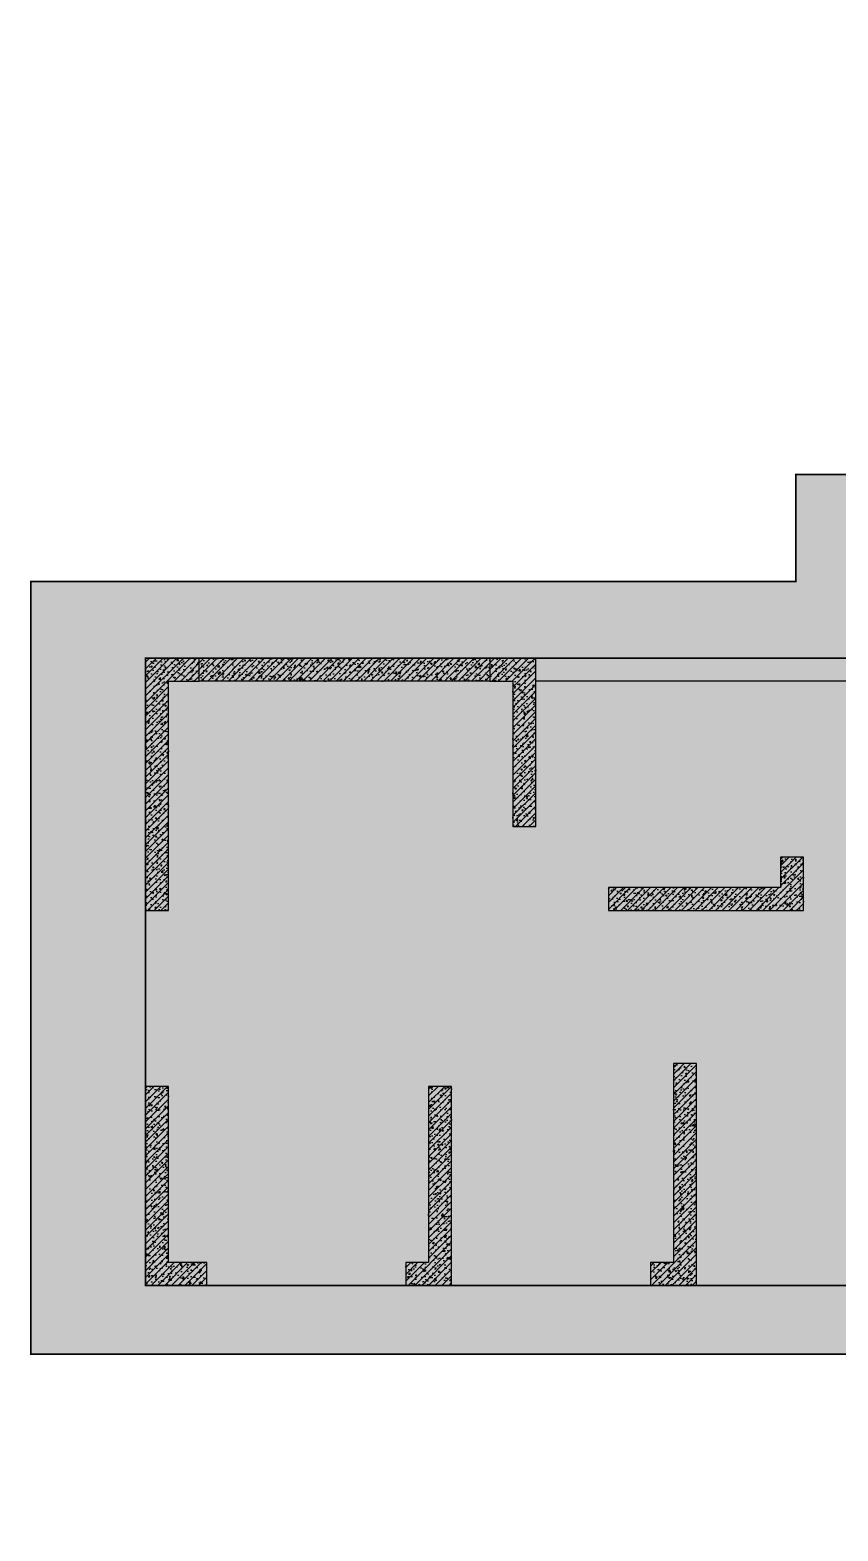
# Model space of a CAD drawing. Extents: x 923964 to 1204934, y 804567 to 1705037.
# Drawn here: x 1115613 to 1126173, y 1165517 to 1185137 of the extents above; entities that cross this region are included whole.
import ezdxf

# ---------------------------------------------------------------- set-up
doc = ezdxf.new("R2010")
doc.units = 0
doc.header["$LTSCALE"] = 500
doc.linetypes.add('DASH', pattern=[0.35, 0.25, -0.1])
for name, color, linetype in [('S_PLAN_HACH', 9, 'CONTINUOUS'), ('S_WALL', 2, 'CONTINUOUS'), ('S_WALL_HACH', 30, 'CONTINUOUS'), ('S_WALL_OTHE_HACH', 33, 'CONTINUOUS'), ('主楼填充', 7, 'CONTINUOUS')]:
    doc.layers.add(name, color=color, linetype=linetype)
pattern_1 = [(45, (0, 0), (-44.19417382415921, 44.19417382415922), []), (49.99999999999999, (0, 0), (179.3150456501884, -15.68803374564878), [18.75, -206.25]), (355, (0, 0), (-34.68783340325, 188.048033425003), [15, -165]), (100.4514, (14.94292, -1.307335), (144.6273454285054, 172.3598855152384), [15.9350475, -175.285528]), (46.18420000000002, (0, 50), (266.8102621564111, -41.37975358225452), [28.125, -309.3749999999999]), (96.6356, (22.23418625, 46.55167325), (233.6656763871758, 243.5294677251104), [23.902572, -262.92825]), (351.1842, (0, 50), (233.6654862834068, 243.5296502313311), [22.5, -247.5]), (21, (25, 37.5), (149.2267630296154, -100.6547226663347), [18.75, -206.25]), (326.0000000000001, (25, 37.5), (60.82883298039543, 181.2875112617133), [15, -165]), (71.4514, (37.43555825, 29.1120985), (210.0556571453725, 80.6326241774881), [15.9350475, -175.285528]), (37.50000000000001, (0, 0), (3.039963829322667, 83.22346345782788), [0, -163, 0, -167.5, 0, -165.625]), (7.499999999999999, (0, 0), (65.76738436053715, 98.60292797059006), [0, -95.5, 0, -159.25, 0, -63.125]), (327.5, (-55.75, 0), (133.4556090431022, -5.638717933594939), [0, -62.5, 0, -195, 0, -258.75]), (317.5, (-80.75, 0), (145.7965423355966, 25.02624558307943), [0, -81.25, 0, -129.5, 0, -183.75])]

msp = doc.modelspace()

# ---------------------------------------------------------------- hatches: boundary and pattern name
at = {"layer": 'S_PLAN_HACH'}
h = msp.add_hatch(dxfattribs=at)
h.set_pattern_fill('CROSS', color=4, scale=50, style=0)
h.set_pattern_definition([(0, (0, 0), (317.5, 317.5), [158.75, -476.25]), (90, (79.375, -79.375), (-317.5, 317.5), [158.75, -476.25])])
h.paths.add_polyline_path([(1127223.44041694, 1165527.369708592), (1145023.44041722, 1165527.369708592), (1145023.436185453, 1167827.410608663), (1156623.207951231, 1167827.410608663), (1156624.73860778, 1177927.369708547), (1146623.440417153, 1177927.369708594), (1146623.440417153, 1179327.369708594), (1144823.440417141, 1179327.369708594), (1144823.440417141, 1185127.369708704), (1137223.440416949, 1185127.369708704), (1137223.440416949, 1179327.369708594), (1134673.440417, 1179327.369708594), (1134673.440417, 1184927.369708702), (1127423.440416941, 1184927.369708702), (1127423.440416941, 1179327.369708594), (1125623.44041694, 1179327.369708594), (1125623.44041694, 1177927.369708594), (1115623.440286432, 1177927.369708594), (1115623.440286432, 1167827.369701994), (1127223.44041694, 1167827.369701994)])
at = {"layer": 'S_WALL_HACH'}
h = msp.add_hatch(color=256, dxfattribs=at)
h.dxf.hatch_style = 1
h.paths.add_polyline_path([(1117423.440365314, 1173627.530238083), (1117423.440416938, 1176627.369708709), (1117823.440509579, 1176627.369708709), (1117823.440509579, 1176927.369708709), (1117123.440416938, 1176927.369708709), (1117123.440365314, 1173627.530238083)])
h = msp.add_hatch(color=256, dxfattribs=at)
h.dxf.hatch_style = 1
h.paths.add_polyline_path([(1117823.440509579, 1176927.369708709), (1121623.440567707, 1176927.369708709), (1121623.440567707, 1176627.369708709), (1117823.440509579, 1176627.369708709)])
h = msp.add_hatch(color=256, dxfattribs=at)
h.dxf.hatch_style = 1
h.paths.add_polyline_path([(1122223.440416938, 1174727.369708709), (1122223.440416938, 1176927.369708709), (1121623.440567707, 1176927.369708709), (1121623.440567707, 1176627.369708709), (1121923.440416938, 1176627.369708709), (1121923.440416938, 1174727.369708709)])
h = msp.add_hatch(color=256, dxfattribs=at)
h.dxf.hatch_style = 1
h.paths.add_polyline_path([(1122223.440416938, 1176927.369708709), (1126623.440416938, 1176927.369708709), (1126623.440416938, 1176627.369708709), (1122223.440416938, 1176627.369708709)])
h = msp.add_hatch(color=256, dxfattribs=at)
h.dxf.hatch_style = 1
h.paths.add_polyline_path([(1123173.440416938, 1173627.369708709), (1125723.440416938, 1173627.369708709), (1125723.440416938, 1174327.369461289), (1125423.440416938, 1174327.369461289), (1125423.440416938, 1173927.369708709), (1123173.440416938, 1173927.369708709)])
h = msp.add_hatch(color=256, dxfattribs=at)
h.dxf.hatch_style = 1
h.paths.add_polyline_path([(1123723.438036797, 1168727.369708709), (1124323.440416938, 1168727.369708709), (1124323.440416938, 1171627.369749414), (1124023.440416938, 1171627.369749414), (1124023.440416938, 1169027.369708709), (1123723.438036797, 1169027.369708709)])
h = msp.add_hatch(color=256, dxfattribs=at)
h.dxf.hatch_style = 1
h.paths.add_polyline_path([(1117123.440416938, 1168727.369708709), (1117923.442665571, 1168727.369708709), (1117923.442665571, 1169027.369708709), (1117423.440416938, 1169027.369708709), (1117423.440416938, 1171327.369636658), (1117123.440416938, 1171327.369636658)])
h = msp.add_hatch(color=256, dxfattribs=at)
h.dxf.hatch_style = 1
h.paths.add_polyline_path([(1120523.440416997, 1168727.369708715), (1121123.440416785, 1168727.369708709), (1121123.440416785, 1171327.369708709), (1120823.440416785, 1171327.369708709), (1120823.440416785, 1169027.369708709), (1120523.440416997, 1169027.369708715)])
at = {"layer": 'S_WALL_OTHE_HACH'}
h = msp.add_hatch(dxfattribs=at)
h.set_pattern_fill('钢筋混凝土', color=256, scale=25)
h.set_pattern_definition(pattern_1)
h.paths.add_polyline_path([(1117423.440365314, 1173627.530238083), (1117423.440416938, 1176627.369708709), (1117823.440509579, 1176627.369708709), (1117823.440509579, 1176927.369708709), (1117123.440416938, 1176927.369708709), (1117123.440365314, 1173627.530238083)])
h = msp.add_hatch(dxfattribs=at)
h.set_pattern_fill('钢筋混凝土', color=256, scale=25)
h.set_pattern_definition(pattern_1)
h.paths.add_polyline_path([(1117823.440509579, 1176927.369708709), (1121623.440567707, 1176927.369708709), (1121623.440567707, 1176627.369708709), (1117823.440509579, 1176627.369708709)])
h = msp.add_hatch(dxfattribs=at)
h.set_pattern_fill('钢筋混凝土', color=256, scale=25)
h.set_pattern_definition(pattern_1)
h.paths.add_polyline_path([(1122223.440416938, 1174727.369708709), (1122223.440416938, 1176927.369708709), (1121623.440567707, 1176927.369708709), (1121623.440567707, 1176627.369708709), (1121923.440416938, 1176627.369708709), (1121923.440416938, 1174727.369708709)])
h = msp.add_hatch(dxfattribs=at)
h.set_pattern_fill('钢筋混凝土', color=256, scale=25)
h.set_pattern_definition(pattern_1)
h.paths.add_polyline_path([(1122223.440416938, 1176927.369708709), (1126623.440416938, 1176927.369708709), (1126623.440416938, 1176627.369708709), (1122223.440416938, 1176627.369708709)])
h = msp.add_hatch(dxfattribs=at)
h.set_pattern_fill('钢筋混凝土', color=256, scale=25)
h.set_pattern_definition(pattern_1)
h.paths.add_polyline_path([(1123173.440416938, 1173627.369708709), (1125723.440416938, 1173627.369708709), (1125723.440416938, 1174327.369461289), (1125423.440416938, 1174327.369461289), (1125423.440416938, 1173927.369708709), (1123173.440416938, 1173927.369708709)])
h = msp.add_hatch(dxfattribs=at)
h.set_pattern_fill('钢筋混凝土', color=256, scale=25)
h.set_pattern_definition(pattern_1)
h.paths.add_polyline_path([(1123723.438036797, 1168727.369708709), (1124323.440416938, 1168727.369708709), (1124323.440416938, 1171627.369749414), (1124023.440416938, 1171627.369749414), (1124023.440416938, 1169027.369708709), (1123723.438036797, 1169027.369708709)])
h = msp.add_hatch(dxfattribs=at)
h.set_pattern_fill('钢筋混凝土', color=256, scale=25)
h.set_pattern_definition(pattern_1)
h.paths.add_polyline_path([(1117123.440416938, 1168727.369708709), (1117923.442665571, 1168727.369708709), (1117923.442665571, 1169027.369708709), (1117423.440416938, 1169027.369708709), (1117423.440416938, 1171327.369636658), (1117123.440416938, 1171327.369636658)])
h = msp.add_hatch(dxfattribs=at)
h.set_pattern_fill('钢筋混凝土', color=256, scale=25)
h.set_pattern_definition(pattern_1)
h.paths.add_polyline_path([(1120523.440416997, 1168727.369708715), (1121123.440416785, 1168727.369708709), (1121123.440416785, 1171327.369708709), (1120823.440416785, 1171327.369708709), (1120823.440416785, 1169027.369708709), (1120523.440416997, 1169027.369708715)])
at = {"layer": '主楼填充'}
h = msp.add_hatch(dxfattribs=at)
h.set_pattern_fill('GRASS', color=1, scale=20)
h.set_pattern_definition([(90, (0, 260000), (-359.21, 359.21), [95.25, -623.17]), (45, (0, 260000), (-359.2102448427661, 359.2102448427661), [95.25, -412.75]), (135, (0, 260000), (-359.2102448427661, -359.2102448427661), [95.25, -412.75])])
h.paths.add_polyline_path([(1117123.895021521, 1176927.369708603), (1126623.895021521, 1176927.369708604), (1126623.895021521, 1178327.369708603), (1128323.440337401, 1178326.55674249), (1128323.440337401, 1184027.369708817), (1131423.440416996, 1184027.369708817), (1131423.440416996, 1183127.369708819), (1133773.390950409, 1183127.369708819), (1133773.188412007, 1178427.369708599), (1138123.692483179, 1178427.369708599), (1138123.895021449, 1181227.369708714), (1138473.440416948, 1181227.369708714), (1138473.440416948, 1183627.369708818), (1140823.44041696, 1183627.369708817), (1140823.44041696, 1184227.369708819), (1143923.440499285, 1184227.369708819), (1143923.440499285, 1178327.369708713), (1145623.895021734, 1178327.369708603), (1145623.895021734, 1176927.369708603), (1155123.895021734, 1176927.369708603), (1155123.895021734, 1168727.369708603), (1143923.440417477, 1168729.666590368), (1143923.440416621, 1166727.369708382), (1128323.237145787, 1166727.369708433), (1128323.64368809, 1168727.369708657), (1117123.895021521, 1168727.369708603)])

# ---------------------------------------------------------------- linework, layer by layer
at = {"layer": 'S_PLAN_HACH', "color": 4, "linetype": 'DASH', "const_width": 20, "elevation": -3.741426031367035e-08}
msp.add_lwpolyline([(1127223.44041694, 1165527.369708592), (1145023.44041722, 1165527.369708592), (1145023.436185453, 1167827.410608663), (1156623.207951231, 1167827.410608663), (1156624.73860778, 1177927.369708547), (1146623.440417153, 1177927.369708594), (1146623.440417153, 1179327.369708594), (1144823.440417141, 1179327.369708594), (1144823.440417141, 1185127.369708704), (1137223.440416949, 1185127.369708704), (1137223.440416949, 1179327.369708594), (1134673.440417, 1179327.369708594), (1134673.440417, 1184927.369708702), (1127423.440416941, 1184927.369708702), (1127423.440416941, 1179327.369708594), (1125623.44041694, 1179327.369708594), (1125623.44041694, 1177927.369708594), (1115623.440286432, 1177927.369708594), (1115623.440286432, 1167827.369701994), (1127223.44041694, 1167827.369701994)], close=True, dxfattribs=at)
at = {"layer": 'S_WALL', "elevation": -3.741426031367035e-08}
for points in [[(1117423.440365314, 1173627.530238083), (1117423.440416938, 1176627.369708709), (1117823.440509579, 1176627.369708709), (1117823.440509579, 1176927.369708709), (1117123.440416938, 1176927.369708709), (1117123.440365314, 1173627.530238083)], [(1117823.440509579, 1176927.369708709), (1121623.440567707, 1176927.369708709), (1121623.440567707, 1176627.369708709), (1117823.440509579, 1176627.369708709)], [(1122223.440416938, 1174727.369708709), (1122223.440416938, 1176927.369708709), (1121623.440567707, 1176927.369708709), (1121623.440567707, 1176627.369708709), (1121923.440416938, 1176627.369708709), (1121923.440416938, 1174727.369708709)], [(1122223.440416938, 1176927.369708709), (1126623.440416938, 1176927.369708709), (1126623.440416938, 1176627.369708709), (1122223.440416938, 1176627.369708709)], [(1123173.440416938, 1173627.369708709), (1125723.440416938, 1173627.369708709), (1125723.440416938, 1174327.369461289), (1125423.440416938, 1174327.369461289), (1125423.440416938, 1173927.369708709), (1123173.440416938, 1173927.369708709)], [(1123723.438036797, 1168727.369708709), (1124323.440416938, 1168727.369708709), (1124323.440416938, 1171627.369749414), (1124023.440416938, 1171627.369749414), (1124023.440416938, 1169027.369708709), (1123723.438036797, 1169027.369708709)], [(1117123.440416938, 1168727.369708709), (1117923.442665571, 1168727.369708709), (1117923.442665571, 1169027.369708709), (1117423.440416938, 1169027.369708709), (1117423.440416938, 1171327.369636658), (1117123.440416938, 1171327.369636658)], [(1120523.440416997, 1168727.369708715), (1121123.440416785, 1168727.369708709), (1121123.440416785, 1171327.369708709), (1120823.440416785, 1171327.369708709), (1120823.440416785, 1169027.369708709), (1120523.440416997, 1169027.369708715)]]:
    msp.add_lwpolyline(points, close=True, dxfattribs=at)
msp.add_lwpolyline([(1117123.440412247, 1176627.493203681), (1117123.440416938, 1176627.493203681), (1117123.440416938, 1176927.369708709)], dxfattribs=at)
at = {"layer": '主楼填充', "color": 1, "const_width": 20}
msp.add_lwpolyline([(1128323.64368809, 1168727.369708657), (1117123.895021521, 1168727.369708603), (1117123.895021521, 1176927.369708603), (1126623.895021521, 1176927.369708604)], dxfattribs=at)

doc.saveas('drawing.dxf')
